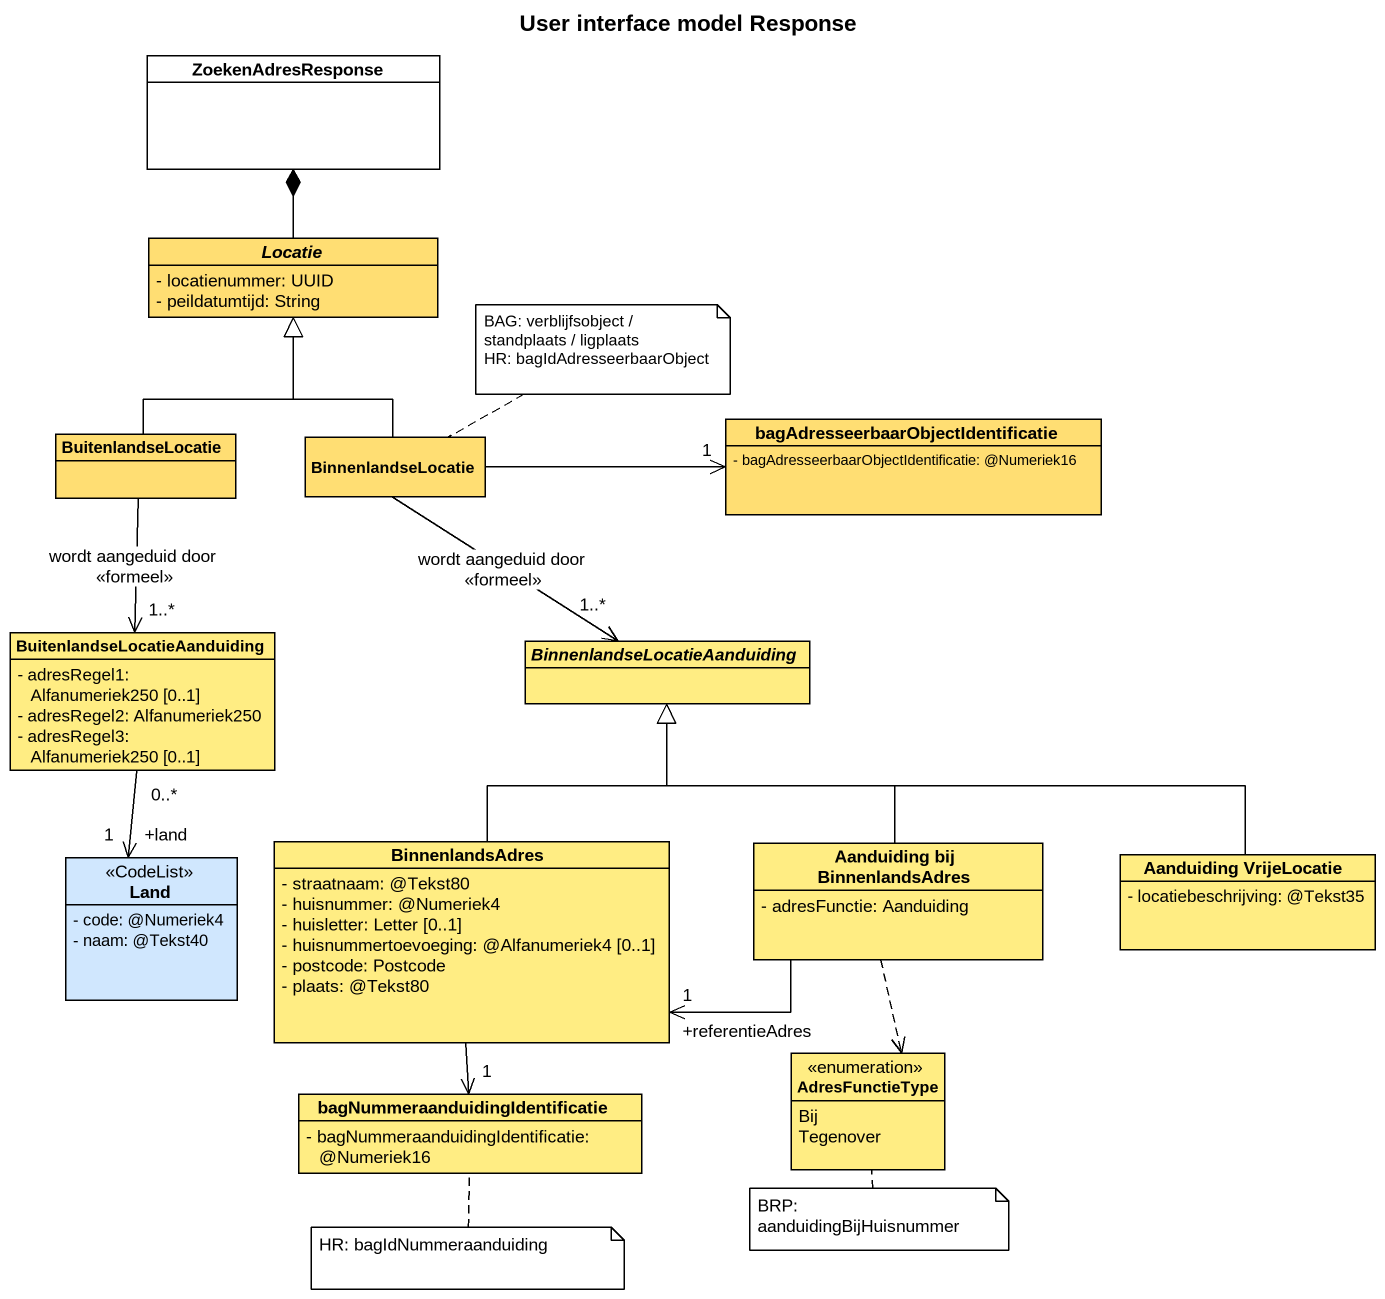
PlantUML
@startuml
title User interface model Response
hide circle
hide empty members
skinparam classAttributeIconSize 0
class ZoekenAdresResponse
abstract class Locatie #FFDE73 {
  - locatienummer: UUID
  - peildatumtijd: String
}
class "bagAdresseerbaarObjectIdentificatie" as bagAdresseerbaarObjectIdenti #FFDE73 {
  - bagAdresseerbaarObjectIdentificatie: @Numeriek16
}
class BuitenlandseLocatie #FFDE73
class BinnenlandseLocatie #FFDE73
class "BuitenlandseLocatieAanduiding" as BuitenlandseLocatieAanduidin #FFED83 {
  - adresRegel1: Alfanumeriek250 [0..1]
  - adresRegel2: Alfanumeriek250
  - adresRegel3: Alfanumeriek250 [0..1]
}
abstract class "BinnenlandseLocatieAanduiding" as BinnenlandseLocatieAanduidin #FFED83
class Land <<CodeList>> #D0E7FE {
  - code: @Numeriek4
  - naam: @Tekst40
}
class BinnenlandsAdres #FFED83 {
  - straatnaam: @Tekst80
  - huisnummer: @Numeriek4
  - huisletter: Letter [0..1]
  - huisnummertoevoeging: @Alfanumeriek4 [0..1]
  - postcode: Postcode
  - plaats: @Tekst80
}
class "Aanduiding bij BinnenlandsAdres" as Aanduiding_bij #FFED83 {
  - adresFunctie: Aanduiding
}
class "Aanduiding VrijeLocatie" as Aanduiding_VrijeLocatie #FFED83 {
  - locatiebeschrijving: @Tekst35
}
enum AdresFunctieType #FFED83 {
  Bij
  Tegenover
}
class "bagNummeraanduidingIdentificatie" as bagNummeraanduidingIdentific #FFED83 {
  - bagNummeraanduidingIdentificatie: @Numeriek16
}
Locatie -up-* ZoekenAdresResponse
bagAdresseerbaarObjectIdenti "1" <-left- BinnenlandseLocatie
BuitenlandseLocatie -up-|> Locatie
BinnenlandseLocatie -up-|> Locatie
BuitenlandseLocatieAanduidin "1..*" <-up- BuitenlandseLocatie : wordt aangeduid door\n<<formeel>>
BuitenlandseLocatieAanduidin "0..*" --> "+land\n1" Land
BinnenlandseLocatieAanduidin "1..*" <-up- BinnenlandseLocatie : wordt aangeduid door\n<<formeel>>
BinnenlandsAdres -up-|> BinnenlandseLocatieAanduidin
Aanduiding_bij -up-|> BinnenlandseLocatieAanduidin
Aanduiding_bij -left-> "+referentieAdres\n1" BinnenlandsAdres
Aanduiding_bij ..> AdresFunctieType
Aanduiding_VrijeLocatie -left-|> BinnenlandseLocatieAanduidin
bagNummeraanduidingIdentific "1" <-up- BinnenlandsAdres
note right of BinnenlandseLocatie
  BAG: verblijfsobject / standplaats / ligplaats
  HR: bagIdAdresseerbaarObject
end note
note bottom of AdresFunctieType : BRP: aanduidingBijHuisnummer
note bottom of bagNummeraanduidingIdentific : HR: bagIdNummeraanduiding
@enduml
